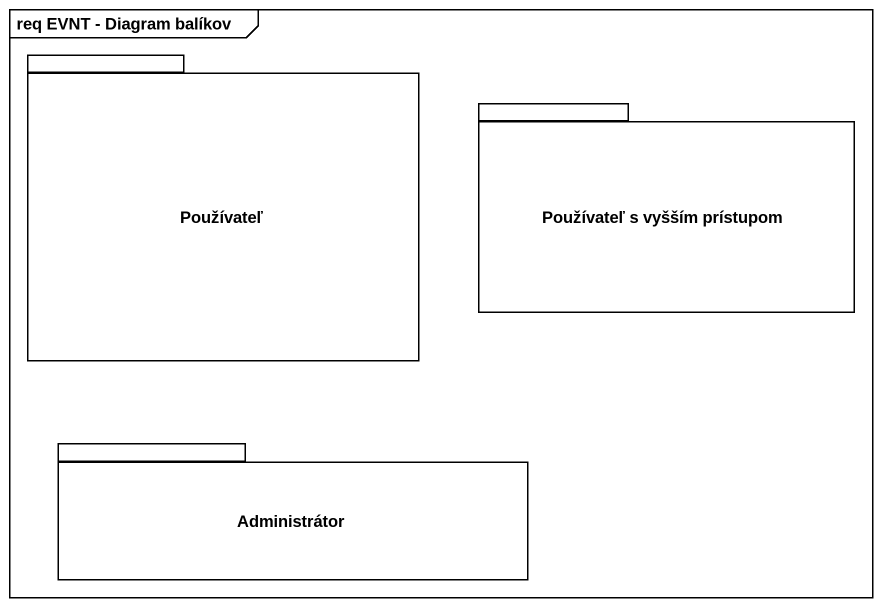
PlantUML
@startuml
mainframe req EVNT - Diagram balíkov
package Používateľ {
}
package "Používateľ s vyšším prístupom" as Používateľ_s_vyšším {
}
package Administrátor {
}
@enduml
